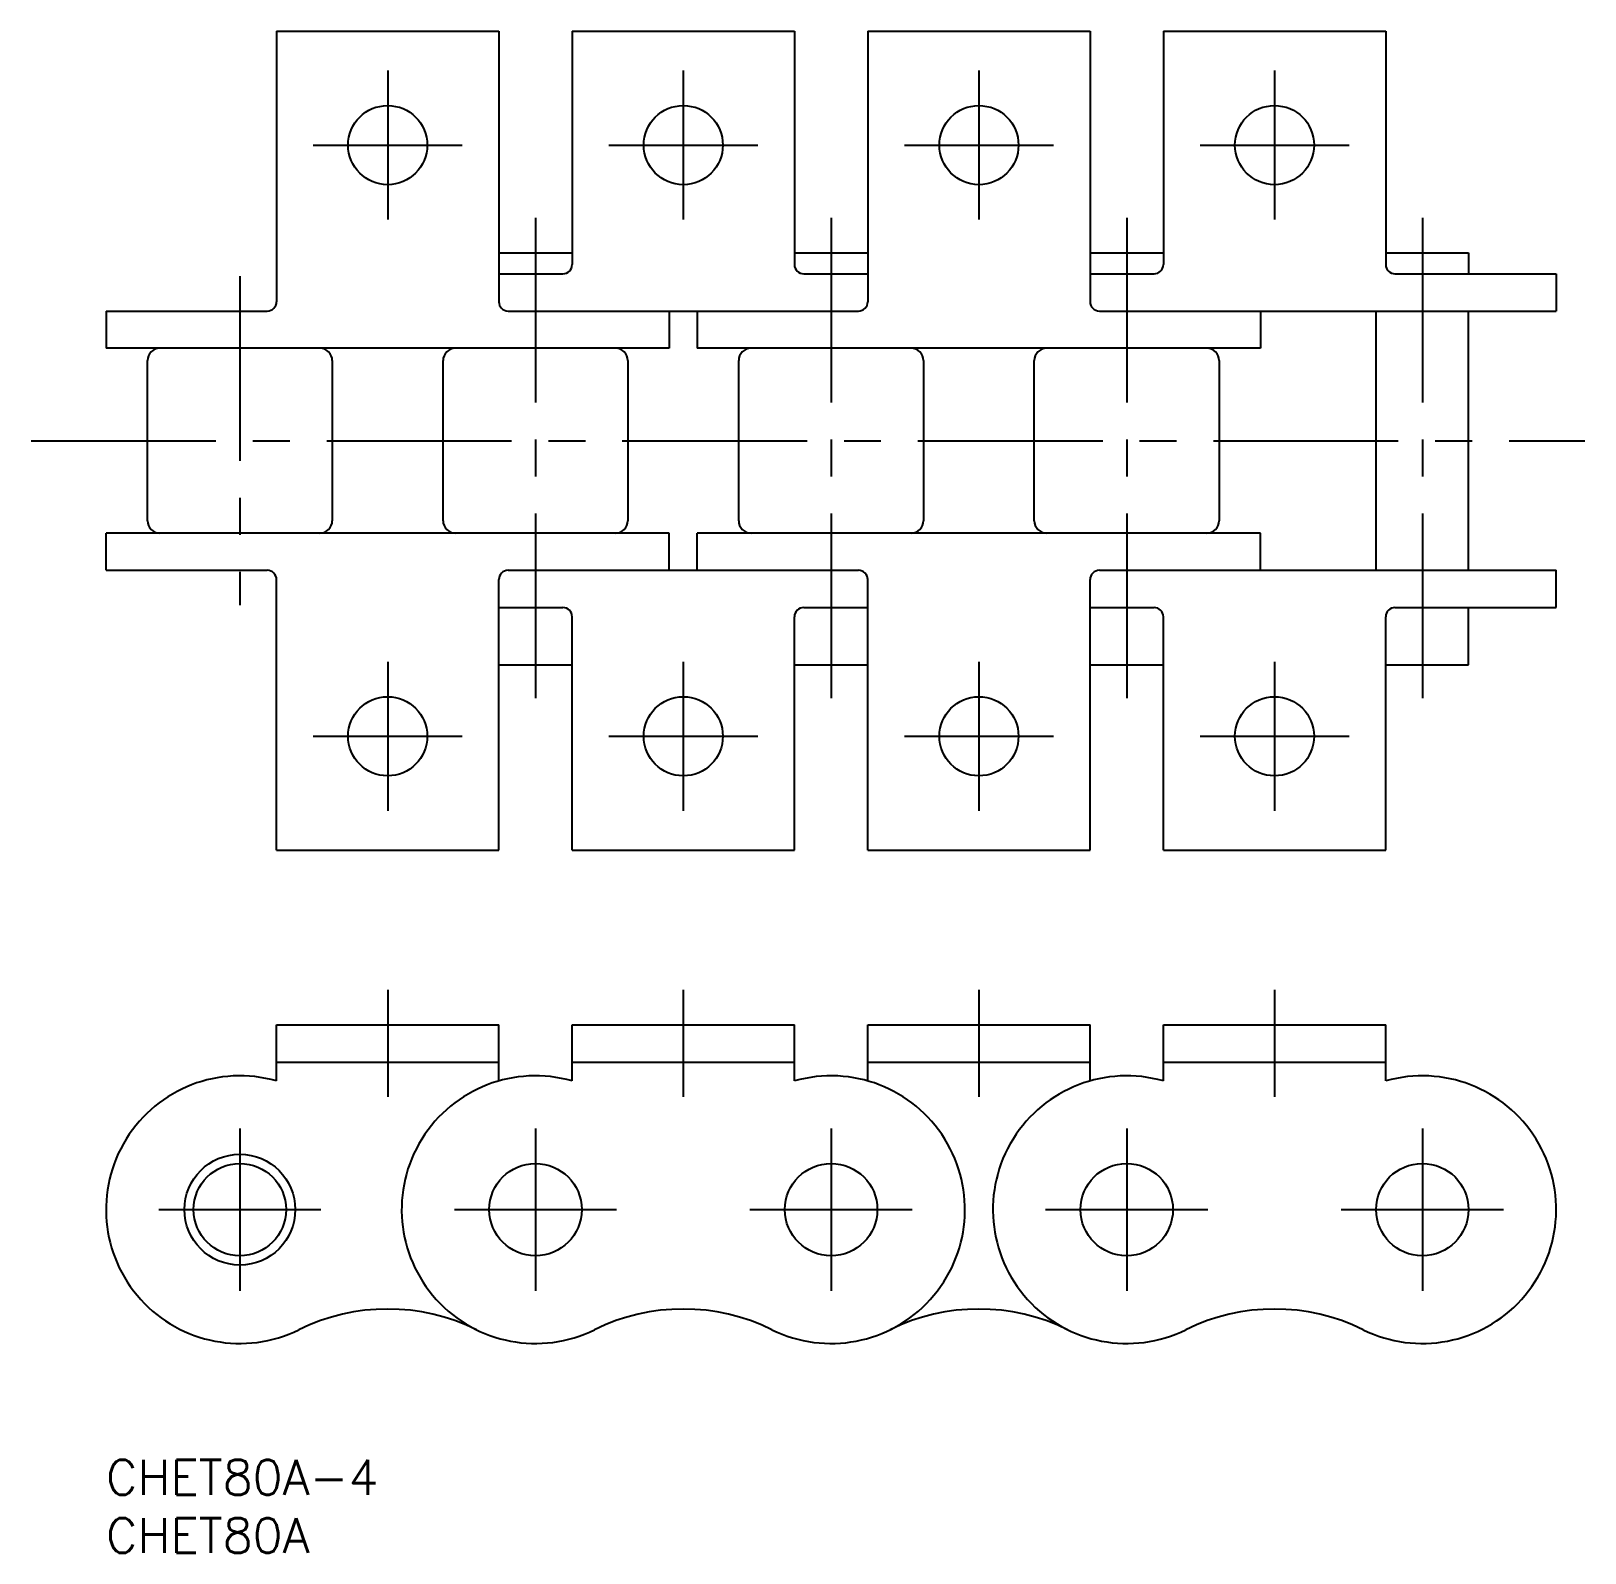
# Model space of a CAD drawing. Extents: x -6 to 127, y -8 to 123.
import ezdxf

# ---------------------------------------------------------------- set-up
doc = ezdxf.new("R2010")
doc.units = 0
doc.header["$LTSCALE"] = 0.5
doc.linetypes.add('CENTER', pattern=[50.8, 31.75, -6.35, 6.35, -6.35])
for name, color, linetype in [('MSM_CENTER', 1, 'CENTER'), ('MSM_CONTINUOUS', 7, 'CONTINUOUS'), ('MSM_PART_NUMBER', 7, 'CONTINUOUS')]:
    doc.layers.add(name, color=color, linetype=linetype)
doc.styles.get("Standard").update_dxf_attribs({"font": 'txt.shx', "height": 3, "bigfont": 'bigfont.shx'})

# ---------------------------------------------------------------- blocks, each defined once
blk = doc.blocks.new('*U3')
at = {"layer": 'MSM_PART_NUMBER'}
blk.add_text('CHET80A-4', height=3, dxfattribs=at).set_placement((0, -3))
blk = doc.blocks.new('*U4')
at = {"layer": 'MSM_PART_NUMBER'}
blk.add_text('CHET80A', height=3, dxfattribs=at).set_placement((0, -8))

msp = doc.modelspace()

# ---------------------------------------------------------------- linework, layer by layer
at = {"layer": 'MSM_CENTER'}
for p, q in [((24.2, 119.38), (24.2, 106.58)), ((49.6, 119.38), (49.6, 106.58)), ((75, 119.38), (75, 106.58)), ((100.4, 119.38), (100.4, 106.58)), ((17.8, 112.98), (30.6, 112.98)), ((43.2, 112.98), (56, 112.98)), ((68.6, 112.98), (81.4, 112.98)), ((94, 112.98), (106.8, 112.98)), ((36.9, 106.73), (36.9, 65.33)), ((62.3, 106.73), (62.3, 65.33)), ((87.7, 106.73), (87.7, 65.33)), ((113.1, 106.73), (113.1, 65.33)), ((11.5, 101.72), (11.5, 73.44)), ((-6.44, 87.58), (127.07, 87.58)), ((24.2, 68.58), (24.2, 55.78)), ((49.6, 68.58), (49.6, 55.78)), ((75, 68.58), (75, 55.78)), ((100.4, 68.58), (100.4, 55.78)), ((17.8, 62.18), (30.6, 62.18)), ((43.2, 62.18), (56, 62.18)), ((68.6, 62.18), (81.4, 62.18)), ((94, 62.18), (106.8, 62.18)), ((24.2, 40.38), (24.2, 31.18)), ((49.6, 40.38), (49.6, 31.18)), ((75, 40.38), (75, 31.18)), ((100.4, 40.38), (100.4, 31.18)), ((11.5, 28.47), (11.5, 14.53)), ((36.9, 28.47), (36.9, 14.53)), ((62.3, 28.47), (62.3, 14.53)), ((87.7, 28.47), (87.7, 14.53)), ((113.1, 28.47), (113.1, 14.53)), ((4.53, 21.5), (18.47, 21.5)), ((29.93, 21.5), (43.87, 21.5)), ((55.33, 21.5), (69.27, 21.5)), ((80.73, 21.5), (94.67, 21.5)), ((106.13, 21.5), (120.07, 21.5))]:
    msp.add_line(p, q, dxfattribs=at)
at = {"layer": 'MSM_CONTINUOUS'}
for p, q in [((14.65, 122.78), (14.65, 99.52)), ((14.65, 122.78), (33.75, 122.78)), ((33.75, 122.78), (33.75, 99.52)), ((40.05, 122.78), (40.05, 102.72)), ((40.05, 122.78), (59.15, 122.78)), ((59.15, 122.78), (59.15, 102.72)), ((65.45, 122.78), (65.45, 99.52)), ((65.45, 122.78), (84.55, 122.78)), ((84.55, 122.78), (84.55, 99.52)), ((90.85, 122.78), (90.85, 102.72)), ((90.85, 122.78), (109.95, 122.78)), ((109.95, 122.78), (109.95, 102.72)), ((33.75, 103.73), (40.05, 103.73)), ((59.15, 103.73), (65.45, 103.73)), ((84.55, 103.73), (90.85, 103.73)), ((109.95, 103.73), (117.07, 103.73)), ((117.07, 103.73), (117.07, 101.92)), ((33.75, 101.92), (39.25, 101.92)), ((59.95, 101.92), (65.45, 101.92)), ((84.55, 101.92), (90.05, 101.92)), ((110.75, 101.92), (124.6, 101.92)), ((124.6, 101.92), (124.6, 98.72)), ((0, 98.72), (13.85, 98.72)), ((0, 98.72), (0, 95.52)), ((34.55, 98.72), (64.65, 98.72)), ((48.4, 98.72), (48.4, 95.52)), ((50.8, 98.72), (50.8, 95.52)), ((85.35, 98.72), (124.6, 98.72)), ((99.2, 98.72), (99.2, 95.52)), ((109.13, 76.44), (109.13, 98.72)), ((117.07, 76.44), (117.07, 98.72)), ((48.4, 95.52), (0, 95.52)), ((99.2, 95.52), (50.8, 95.52)), ((3.56, 80.7), (3.56, 94.46)), ((19.44, 94.46), (19.44, 80.7)), ((28.96, 80.7), (28.96, 94.46)), ((44.84, 94.46), (44.84, 80.7)), ((54.36, 80.7), (54.36, 94.46)), ((70.24, 94.46), (70.24, 80.7)), ((79.76, 80.7), (79.76, 94.46)), ((95.64, 94.46), (95.64, 80.7)), ((0, 76.44), (0, 79.64)), ((48.4, 79.64), (0, 79.64)), ((48.4, 76.44), (48.4, 79.64)), ((50.8, 76.44), (50.8, 79.64)), ((99.2, 79.64), (50.8, 79.64)), ((99.2, 76.44), (99.2, 79.64)), ((0, 76.44), (13.85, 76.44)), ((34.55, 76.44), (64.65, 76.44)), ((85.35, 76.44), (124.6, 76.44)), ((124.6, 73.24), (124.6, 76.44)), ((14.65, 52.38), (14.65, 75.64)), ((33.75, 52.38), (33.75, 75.64)), ((65.45, 52.38), (65.45, 75.64)), ((84.55, 52.38), (84.55, 75.64)), ((33.75, 73.24), (39.25, 73.24)), ((40.05, 52.38), (40.05, 72.44)), ((59.15, 52.38), (59.15, 72.44)), ((59.95, 73.24), (65.45, 73.24)), ((84.55, 73.24), (90.05, 73.24)), ((90.85, 52.38), (90.85, 72.44)), ((109.95, 52.38), (109.95, 72.44)), ((110.75, 73.24), (124.6, 73.24)), ((117.07, 68.33), (117.07, 73.24)), ((33.75, 68.33), (40.05, 68.33)), ((59.15, 68.33), (65.45, 68.33)), ((84.55, 68.33), (90.85, 68.33)), ((109.95, 68.33), (117.07, 68.33)), ((14.65, 52.38), (33.75, 52.38)), ((40.05, 52.38), (59.15, 52.38)), ((65.45, 52.38), (84.55, 52.38)), ((90.85, 52.38), (109.95, 52.38)), ((14.65, 37.38), (33.75, 37.38)), ((14.65, 32.56), (14.65, 37.38)), ((33.75, 32.56), (33.75, 37.38)), ((40.05, 37.38), (59.15, 37.38)), ((40.05, 32.56), (40.05, 37.38)), ((59.15, 32.56), (59.15, 37.38)), ((65.45, 37.38), (84.55, 37.38)), ((65.45, 32.56), (65.45, 37.38)), ((84.55, 32.56), (84.55, 37.38)), ((90.85, 37.38), (109.95, 37.38)), ((90.85, 32.56), (90.85, 37.38)), ((109.95, 32.56), (109.95, 37.38)), ((14.65, 34.18), (33.75, 34.18)), ((40.05, 34.18), (59.15, 34.18)), ((65.45, 34.18), (84.55, 34.18)), ((90.85, 34.18), (109.95, 34.18))]:
    msp.add_line(p, q, dxfattribs=at)
for centre, radius in [((24.2, 112.98), 3.4), ((49.6, 112.98), 3.4), ((75, 112.98), 3.4), ((100.4, 112.98), 3.4), ((24.2, 62.18), 3.4), ((49.6, 62.18), 3.4), ((75, 62.18), 3.4), ((100.4, 62.18), 3.4), ((11.5, 21.5), 4.76), ((11.5, 21.5), 3.97), ((36.9, 21.5), 3.97), ((62.3, 21.5), 3.97), ((87.7, 21.5), 3.97), ((113.1, 21.5), 3.97)]:
    msp.add_circle(centre, radius, dxfattribs=at)
for centre, radius, start, end in [((39.25, 102.72), 0.8, 270, 0), ((59.95, 102.72), 0.8, 180, 270), ((90.05, 102.72), 0.8, 270, 0), ((110.75, 102.72), 0.8, 180, 270), ((13.85, 99.52), 0.8, 270, 0), ((34.55, 99.52), 0.8, 180, 270), ((64.65, 99.52), 0.8, 270, 0), ((85.35, 99.52), 0.8, 180, 270), ((4.62, 94.46), 1.06, 90, 180), ((18.38, 94.46), 1.06, 0, 90), ((30.02, 94.46), 1.06, 90, 180), ((43.78, 94.46), 1.06, 0, 90), ((55.42, 94.46), 1.06, 90, 180), ((69.18, 94.46), 1.06, 0, 90), ((80.82, 94.46), 1.06, 90, 180), ((94.58, 94.46), 1.06, 0, 90), ((4.62, 80.7), 1.06, 180, 270), ((18.38, 80.7), 1.06, 270, 0), ((30.02, 80.7), 1.06, 180, 270), ((43.78, 80.7), 1.06, 270, 0), ((55.42, 80.7), 1.06, 180, 270), ((69.18, 80.7), 1.06, 270, 0), ((80.82, 80.7), 1.06, 180, 270), ((94.58, 80.7), 1.06, 270, 0), ((13.85, 75.64), 0.8, 0, 90), ((34.55, 75.64), 0.8, 90, 180), ((64.65, 75.64), 0.8, 0, 90), ((85.35, 75.64), 0.8, 90, 180), ((39.25, 72.44), 0.8, 0, 90), ((59.95, 72.44), 0.8, 90, 180), ((90.05, 72.44), 0.8, 0, 90), ((110.75, 72.44), 0.8, 90, 180), ((11.5, 21.5), 11.5, 74.1028, 296.2149), ((36.9, 21.5), 11.5, 74.1028, 296.2149), ((62.3, 21.5), 11.5, 243.7851, 105.8972), ((87.7, 21.5), 11.5, 74.1028, 296.2149), ((113.1, 21.5), 11.5, 243.7851, 105.8972), ((24.2, -4.29), 17.25, 63.7851, 116.2149), ((49.6, -4.29), 17.25, 63.7851, 116.2149), ((75, -4.29), 17.25, 63.7851, 116.2149), ((100.4, -4.29), 17.25, 63.7851, 116.2149)]:
    msp.add_arc(centre, radius, start, end, dxfattribs=at)

# ---------------------------------------------------------------- block references
for name in ['*U3', '*U4']:
    msp.add_blockref(name, (0, 0), dxfattribs=at)

doc.saveas('drawing.dxf')
